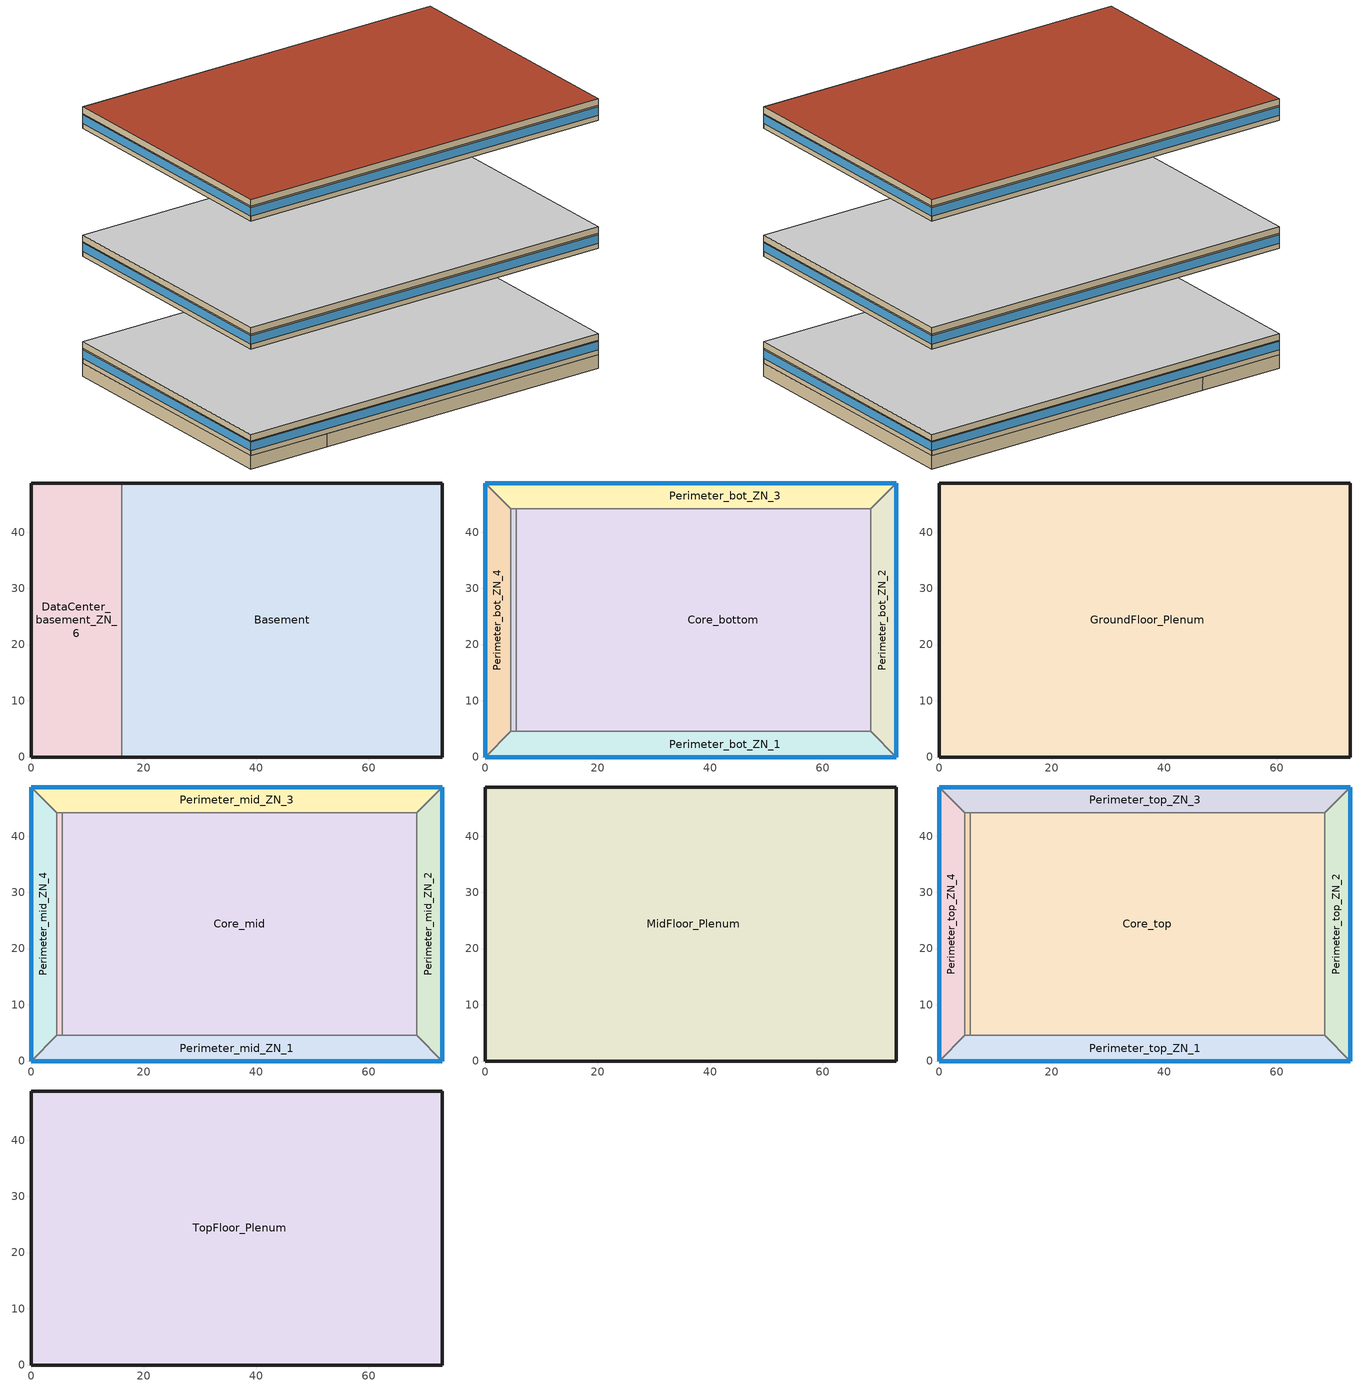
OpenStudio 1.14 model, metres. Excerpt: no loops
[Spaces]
Basement
 floor ground (Basement Floor construction): 73.11,48.74 73.11,0 16.08,0 16.08,48.74 z-2.44
 wall ground (Basement Wall construction): 16.08,0 73.11,0 73.11,48.74 16.08,48.74 z-2.44:0
 wall to DataCenter_basement_ZN_6: 16.08,48.74 16.08,0 z-2.44:0
DataCenter_basement_ZN_6
 floor ground (Basement Floor construction): 16.08,48.74 16.08,0 0,0 0,48.74 z-2.44
 wall ground (Basement Wall construction): 16.08,48.74 0,48.74 0,0 16.08,0 z-2.44:0
Core_bottom
 floor to DataCenter_basement_ZN_6: 16.08,44.16 16.08,4.57 5.49,4.57 5.49,44.16 z0
 floor to Basement: 68.53,44.16 68.53,4.57 16.08,4.57 16.08,44.16 z0
 wall to Perimeter_bot_ZN_1: 5.49,4.57 68.53,4.57 z0:2.74
 wall to DataCenter_bot_ZN_6: 5.49,44.16 5.49,4.57 z0:2.74
 wall to Perimeter_bot_ZN_2: 68.53,4.57 68.53,44.16 z0:2.74
 wall to Perimeter_bot_ZN_3: 68.53,44.16 5.49,44.16 z0:2.74
Perimeter_bot_ZN_3
 floor to Basement: 73.11,48.74 68.53,44.16 16.08,44.16 16.08,48.74 z0
 floor to DataCenter_basement_ZN_6: 16.08,48.74 16.08,44.16 4.57,44.16 0,48.74 z0
 wall outside: 73.11,48.74 0,48.74 z0:2.74
 wall to Perimeter_bot_ZN_4: 0,48.74 4.57,44.16 z0:2.74
 wall to Perimeter_bot_ZN_2: 68.53,44.16 73.11,48.74 z0:2.74
 wall to DataCenter_bot_ZN_6: 4.57,44.16 5.49,44.16 z0:2.74
 window: 73.11,48.74 0,48.74 z0.91:2.5
Perimeter_bot_ZN_1
 floor to DataCenter_basement_ZN_6: 16.08,4.57 16.08,0 0,0 4.57,4.57 z0
 floor to Basement: 68.53,4.57 73.11,0 16.08,0 16.08,4.57 z0
 wall outside: 0,0 73.11,0 z0:2.74
 wall to Perimeter_bot_ZN_4: 4.57,4.57 0,0 z0:2.74
 wall to DataCenter_bot_ZN_6: 5.49,4.57 4.57,4.57 z0:2.74
 wall to Perimeter_bot_ZN_2: 73.11,0 68.53,4.57 z0:2.74
 window: 0,0 73.11,0 z0.91:2.5
Perimeter_bot_ZN_2
 floor to Basement: 73.11,48.74 73.11,0 68.53,4.57 68.53,44.16 z0
 wall outside: 73.11,0 73.11,48.74 z0:2.74
 window: 73.11,0 73.11,48.74 z0.91:2.5
Perimeter_bot_ZN_4
 floor to DataCenter_basement_ZN_6: 0,48.74 4.57,44.16 4.57,4.57 0,0 z0
 wall outside: 0,48.74 0,0 z0:2.74
 wall to DataCenter_bot_ZN_6: 4.57,4.57 4.57,44.16 z0:2.74
 window: 0,48.74 0,0 z0.91:2.5
DataCenter_bot_ZN_6
 floor to DataCenter_basement_ZN_6: 5.49,44.16 5.49,4.57 4.57,4.57 4.57,44.16 z0
GroundFloor_Plenum
 floor to Perimeter_bot_ZN_4: 0,48.74 4.57,44.16 4.57,4.57 0,0 z2.74
 floor to Perimeter_bot_ZN_2: 73.11,48.74 73.11,0 68.53,4.57 68.53,44.16 z2.74
 floor to Perimeter_bot_ZN_1: 68.53,4.57 73.11,0 0,0 4.57,4.57 z2.74
 floor to Perimeter_bot_ZN_3: 73.11,48.74 68.53,44.16 4.57,44.16 0,48.74 z2.74
 floor to Core_bottom: 68.53,44.16 68.53,4.57 5.49,4.57 5.49,44.16 z2.74
 floor to DataCenter_bot_ZN_6: 5.49,44.16 5.49,4.57 4.57,4.57 4.57,44.16 z2.74
 wall outside: 73.11,0 73.11,48.74 0,48.74 0,0 73.11,0 z2.74:3.96
 ceiling adiabatic (Floor Adiabatic construction): 73.11,0 73.11,48.74 0,48.74 0,0 z3.96
Perimeter_mid_ZN_2
 floor adiabatic (Floor Adiabatic construction): 73.11,48.74 73.11,0 68.53,4.57 68.53,44.16 z19.82
 wall outside: 73.11,0 73.11,48.74 z19.82:22.56
 wall to Perimeter_mid_ZN_3: 73.11,48.74 68.53,44.16 z19.82:22.56
 wall to Perimeter_mid_ZN_1: 68.53,4.57 73.11,0 z19.82:22.56
 wall to Core_mid: 68.53,44.16 68.53,4.57 z19.82:22.56
 window: 73.11,0 73.11,48.74 z20.73:22.32
Perimeter_mid_ZN_1
 floor adiabatic (Floor Adiabatic construction): 68.53,4.57 73.11,0 0,0 4.57,4.57 z19.82
 wall outside: 0,0 73.11,0 z19.82:22.56
 wall to Perimeter_mid_ZN_4: 4.57,4.57 0,0 z19.82:22.56
 wall to DataCenter_mid_ZN_6: 5.49,4.57 4.57,4.57 z19.82:22.56
 wall to Core_mid: 68.53,4.57 5.49,4.57 z19.82:22.56
 window: 0,0 73.11,0 z20.73:22.32
DataCenter_mid_ZN_6
 floor adiabatic (Floor Adiabatic construction): 5.49,44.16 5.49,4.57 4.57,4.57 4.57,44.16 z19.82
 wall to Perimeter_mid_ZN_4: 4.57,44.16 4.57,4.57 z19.82:22.56
 wall to Core_mid: 5.49,4.57 5.49,44.16 z19.82:22.56
 wall to Perimeter_mid_ZN_3: 5.49,44.16 4.57,44.16 z19.82:22.56
Core_mid
 floor adiabatic (Floor Adiabatic construction): 68.53,44.16 68.53,4.57 5.49,4.57 5.49,44.16 z19.82
 wall to Perimeter_mid_ZN_3: 68.53,44.16 5.49,44.16 z19.82:22.56
Perimeter_mid_ZN_3
 floor adiabatic (Floor Adiabatic construction): 73.11,48.74 68.53,44.16 4.57,44.16 0,48.74 z19.82
 wall outside: 73.11,48.74 0,48.74 z19.82:22.56
 wall to Perimeter_mid_ZN_4: 0,48.74 4.57,44.16 z19.82:22.56
 window: 73.11,48.74 0,48.74 z20.73:22.32
Perimeter_mid_ZN_4
 floor adiabatic (Floor Adiabatic construction): 0,48.74 4.57,44.16 4.57,4.57 0,0 z19.82
 wall outside: 0,48.74 0,0 z19.82:22.56
 window: 0,48.74 0,0 z20.73:22.32
MidFloor_Plenum
 floor to Perimeter_mid_ZN_1: 68.53,4.57 73.11,0 0,0 4.57,4.57 z22.56
 floor to DataCenter_mid_ZN_6: 5.49,44.16 5.49,4.57 4.57,4.57 4.57,44.16 z22.56
 floor to Perimeter_mid_ZN_2: 73.11,48.74 73.11,0 68.53,4.57 68.53,44.16 z22.56
 floor to Perimeter_mid_ZN_4: 0,48.74 4.57,44.16 4.57,4.57 0,0 z22.56
 floor to Core_mid: 68.53,44.16 68.53,4.57 5.49,4.57 5.49,44.16 z22.56
 floor to Perimeter_mid_ZN_3: 73.11,48.74 68.53,44.16 4.57,44.16 0,48.74 z22.56
 wall outside: 73.11,48.74 0,48.74 0,0 73.11,0 73.11,48.74 z22.56:23.78
 ceiling adiabatic (Floor Adiabatic construction): 73.11,0 73.11,48.74 0,48.74 0,0 z23.78
DataCenter_top_ZN_6
 floor adiabatic (Floor Adiabatic construction): 5.49,44.16 5.49,4.57 4.57,4.57 4.57,44.16 z43.6
 wall to Perimeter_top_ZN_4: 4.57,44.16 4.57,4.57 z43.6:46.34
 wall to Core_top: 5.49,4.57 5.49,44.16 z43.6:46.34
 wall to Perimeter_top_ZN_3: 5.49,44.16 4.57,44.16 z43.6:46.34
 wall to Perimeter_top_ZN_1: 4.57,4.57 5.49,4.57 z43.6:46.34
Perimeter_top_ZN_3
 floor adiabatic (Floor Adiabatic construction): 73.11,48.74 68.53,44.16 4.57,44.16 0,48.74 z43.6
 wall outside: 73.11,48.74 0,48.74 z43.6:46.34
 wall to Core_top: 5.49,44.16 68.53,44.16 z43.6:46.34
 wall to Perimeter_top_ZN_2: 68.53,44.16 73.11,48.74 z43.6:46.34
 wall to Perimeter_top_ZN_4: 0,48.74 4.57,44.16 z43.6:46.34
 window: 73.11,48.74 0,48.74 z44.51:46.1
Core_top
 floor adiabatic (Floor Adiabatic construction): 68.53,44.16 68.53,4.57 5.49,4.57 5.49,44.16 z43.6
 wall to Perimeter_top_ZN_1: 5.49,4.57 68.53,4.57 z43.6:46.34
 wall to Perimeter_top_ZN_2: 68.53,4.57 68.53,44.16 z43.6:46.34
Perimeter_top_ZN_2
 floor adiabatic (Floor Adiabatic construction): 73.11,48.74 73.11,0 68.53,4.57 68.53,44.16 z43.6
 wall outside: 73.11,0 73.11,48.74 z43.6:46.34
 wall to Perimeter_top_ZN_1: 68.53,4.57 73.11,0 z43.6:46.34
 window: 73.11,0 73.11,48.74 z44.51:46.1
Perimeter_top_ZN_1
 floor adiabatic (Floor Adiabatic construction): 68.53,4.57 73.11,0 0,0 4.57,4.57 z43.6
 wall outside: 0,0 73.11,0 z43.6:46.34
 wall to Perimeter_top_ZN_4: 4.57,4.57 0,0 z43.6:46.34
 window: 0,0 73.11,0 z44.51:46.1
Perimeter_top_ZN_4
 floor adiabatic (Floor Adiabatic construction): 0,48.74 4.57,44.16 4.57,4.57 0,0 z43.6
 wall outside: 0,48.74 0,0 z43.6:46.34
 window: 0,48.74 0,0 z44.51:46.1
TopFloor_Plenum
 floor to Perimeter_top_ZN_3: 73.11,48.74 68.53,44.16 4.57,44.16 0,48.74 z46.34
 floor to Perimeter_top_ZN_2: 73.11,48.74 73.11,0 68.53,4.57 68.53,44.16 z46.34
 floor to Perimeter_top_ZN_1: 68.53,4.57 73.11,0 0,0 4.57,4.57 z46.34
 floor to Perimeter_top_ZN_4: 0,48.74 4.57,44.16 4.57,4.57 0,0 z46.34
 floor to DataCenter_top_ZN_6: 5.49,44.16 5.49,4.57 4.57,4.57 4.57,44.16 z46.34
 floor to Core_top: 68.53,44.16 68.53,4.57 5.49,4.57 5.49,44.16 z46.34
 wall outside: 0,0 73.11,0 73.11,48.74 0,48.74 0,0 z46.34:47.56
 roof outside: 73.11,0 73.11,48.74 0,48.74 0,0 z47.56
[Building]
90.1-2013-LargeOffice-ASHRAE 169-1A created: 2018-06-07 14:54:19 -0700: North Axis {deg}=0; Default Construction Set=90.1-2013 - LrgOffice - ASHRAE 169-1A; Standards Building Type=LargeOffice
[Site]
Miami Intl Ap_FL_USA: Latitude {deg}=25.82; Longitude {deg}=-80.3; Time Zone {hr}=-5; Elevation {m}=11; Terrain=City
[Site:GroundTemperature:BuildingSurface]
19.527, 19.502, 19.536, 19.598, 20.002, 21.64, 22.225, 22.375, 21.449, 20.121, 19.802, 19.633
[Site:WaterMainsTemperature]
Calculation Method=Correlation; Annual Average Outdoor Air Temperature {C}=24.4917; Maximum Difference In Monthly Average Outdoor Air Temperatures {deltaC}=8.7
[SizingPeriod:DesignDay] Barometric Pressure {Pa}=101193; Sky Clearness=0; Rain Indicator=0; Snow Indicator=0; Day of Month=21; Daylight Saving Time Indicator=0; Humidity Indicating Type=Wetbulb; Dry-Bulb Temperature Range Modifier Type=DefaultMultipliers
Name | Maximum Dry-Bulb Temperature {C} | Daily Dry-Bulb Temperature Range {deltaC} | Humidity Indicating Conditions at Maximum Dry-Bulb | Wind Speed {m/s} | Wind Direction {deg} | Month | Day Type | Solar Model Indicator | ASHRAE Taub | ASHRAE Taud
Miami Intl Ap Ann Clg .4% Condns DB=>MWB | 33.2 | 6.7 | 25.3 | 4.5 | 140 | 7 | SummerDesignDay | ASHRAETau | 0.528 | 1.905
Miami Intl Ap Ann Htg 99.6% Condns DB | 8.7 | 0 | 8.7 | 3.8 | 340 | 1 | WinterDesignDay | ASHRAEClearSky
[ClimateZones]
Climate Zone Value 1=1A
[Material:NoMass] Thermal Absorptance=0.9; Solar Absorptance=0.7
Name | Roughness | Thermal Resistance {m2-K/W} | Visible Absorptance
CP02 CARPET PAD | VeryRough | 0.21648 | 0.8
Nonres_Floor_Insulation | MediumSmooth | 2.88292 | 0.7
Typical Insulation R-0.54 | Smooth | 0.0945033 | 0.7
Typical Carpet Pad | Smooth | 0.21648 | 0.8
Typical Insulation R-19.72 | Smooth | 3.4722 | 0.7
Typical Insulation R-0.58 | Smooth | 0.101875 | 0.7
Typical Insulation | Smooth | 0.0282222 | 0.7
[Material]
Name | Roughness | Thickness {m} | Conductivity {W/m-K} | Density {kg/m3} | Specific Heat {J/kg-K} | Thermal Absorptance | Solar Absorptance | Visible Absorptance
100mm Normalweight concrete floor | MediumSmooth | 0.1016 | 2.31 | 2322 | 832
G01 13mm gypsum board | Smooth | 0.0127 | 0.16 | 800 | 1090 | 0.9 | 0.7 | 0.5
M10 200mm concrete block basement wall | MediumRough | 0.2032 | 1.326 | 1842 | 912
4 in. Normalweight Concrete Floor | MediumRough | 0.1016 | 2.31 | 2322 | 832 | 0.9 | 0.7 | 0.7
1IN Stucco | Smooth | 0.0253 | 0.6918 | 1858 | 837 | 0.9 | 0.7 | 0.92
8IN CONCRETE HW RefBldg | Rough | 0.2032 | 1.311 | 2240 | 836.8 | 0.9 | 0.7 | 0.7
1/2IN Gypsum | Smooth | 0.0127 | 0.16 | 784.9 | 830 | 0.9 | 0.4 | 0.4
Roof Membrane - Highly Reflective | VeryRough | 0.0095 | 0.16 | 1121.29 | 1460 | 0.75 | 0.45 | 0.7
Metal Roof Surface; F08 Metal surface | Smooth | 0.0008 | 45.28 | 7824 | 500 | 0.9 | 0.7 | 0.7
8 in. Normalweight Concrete Floor | MediumRough | 0.2032 | 2.31 | 2322 | 832 | 0.9 | 0.7 | 0.7
8 in. Concrete Block Basement Wall | MediumRough | 0.2032 | 1.326 | 1842 | 912 | 0.9 | 0.7 | 0.7
G05 25mm wood | MediumSmooth | 0.0254 | 0.15 | 608 | 1630 | 0.9 | 0.5 | 0.5
Std Wood 6inch | MediumSmooth | 0.15 | 0.12 | 540 | 1210 | 0.9 | 0.7 | 0.7
[Construction]
Floor Adiabatic construction: CP02 CARPET PAD, 100mm Normalweight concrete floor, Nonres_Floor_Insulation
Basement Wall construction: M10 200mm concrete block basement wall
Basement Floor construction: M10 200mm concrete block basement wall, CP02 CARPET PAD
Typical Insulated Exterior Mass Floor R-3.11: Typical Insulation R-0.54, 4 in. Normalweight Concrete Floor, Typical Carpet Pad
Typical Insulated Exterior Mass Wall: 1IN Stucco, 8IN CONCRETE HW RefBldg, Typical Insulation R-19.72, 1/2IN Gypsum
Typical IEAD Roof - Highly Reflective R-20.83: Roof Membrane - Highly Reflective, Typical Insulation R-19.72, Metal Roof Surface
Typical Interior Floor: 100mm Normalweight concrete floor, CP02 CARPET PAD
Typical Interior Wall: G01 13mm gypsum board, G01 13mm gypsum board
Typical Interior Ceiling: CP02 CARPET PAD, 100mm Normalweight concrete floor
Typical Insulated Carpeted 8in Slab Floor: 8 in. Normalweight Concrete Floor, Typical Carpet Pad
Typical Insulated Basement Mass Wall: 8 in. Concrete Block Basement Wall
U 0.60 SHGC 0.25 Dbl 2.5mm air: Glass_2175_LayerAvg, Gap_1_W_0_0025, Glass_2022F_LayerAvg
Typical Insulated Metal Door R-1.43: F08 Metal surface, Typical Insulation R-0.58
Typical Overhead Door: Typical Insulation
Window_U_0.75_SHGC_0.35_Skylight_Frame_Width_2.339_in: Glass_2052_LayerAvg, Gap_1_W_0_0018, Glass_2027F_LayerAvg
Typical Interior Window: Clear 3mm
Typical Interior Door; Typical Interior Partition: G05 25mm wood
InteriorFurnishings: Std Wood 6inch
[DefaultConstructionSet]
90.1-2013 - LrgOffice - ASHRAE 169-1A: Default Exterior Surface Constructions=Default Surface Constructions 1; Default Interior Surface Constructions=Default Surface Constructions 2; Default Ground Contact Surface Constructions=Default Surface Constructions 3; Default Exterior SubSurface Constructions=Default Sub Surface Constructions 1; Default Interior SubSurface Constructions=Default Sub Surface Constructions 2; Interior Partition Construction=Typical Interior Partition
[DefaultSurfaceConstructions]
Name | Floor Construction | Wall Construction | Roof Ceiling Construction
Default Surface Constructions 1 | Typical Insulated Exterior Mass Floor R-3.11 | Typical Insulated Exterior Mass Wall | Typical IEAD Roof - Highly Reflective R-20.83
Default Surface Constructions 2 | Typical Interior Floor | Typical Interior Wall | Typical Interior Ceiling
Default Surface Constructions 3 | Typical Insulated Carpeted 8in Slab Floor | Typical Insulated Basement Mass Wall
[DefaultSubSurfaceConstructions]
Name | Fixed Window Construction | Operable Window Construction | Door Construction | Overhead Door Construction | Skylight Construction | Tubular Daylight Dome Construction | Tubular Daylight Diffuser Construction
Default Sub Surface Constructions 1 | U 0.60 SHGC 0.25 Dbl 2.5mm air | U 0.60 SHGC 0.25 Dbl 2.5mm air | Typical Insulated Metal Door R-1.43 | Typical Overhead Door | Window_U_0.75_SHGC_0.35_Skylight_Frame_Width_2.339_in | Typical Interior Window | Typical Interior Window
Default Sub Surface Constructions 2 | Typical Interior Window | Typical Interior Window | Typical Interior Door
[WindowMaterial:Glazing] Optical Data Type=SpectralAverage; Infrared Transmittance at Normal Incidence=0; Back Side Infrared Hemispherical Emissivity=0.84; Dirt Correction Factor for Solar and Visible Transmittance=1; Solar Diffusing=No
Name | Thickness {m} | Solar Transmittance at Normal Incidence | Front Side Solar Reflectance at Normal Incidence | Back Side Solar Reflectance at Normal Incidence | Visible Transmittance at Normal Incidence | Front Side Visible Reflectance at Normal Incidence | Back Side Visible Reflectance at Normal Incidence | Front Side Infrared Hemispherical Emissivity | Conductivity {W/m-K}
Glass_2175_LayerAvg | 0.0086 | 0.167758 | 0.217606 | 0.437978 | 0.416044 | 0.078729 | 0.10654 | 0.84 | 1
Glass_2022F_LayerAvg | 0.0039 | 0.355897 | 0.394095 | 0.265645 | 0.677694 | 0.042734 | 0.05547 | 0.046 | 1
Glass_2052_LayerAvg | 0.00837 | 0.507767 | 0.054228 | 0.0544931 | 0.586833 | 0.05805 | 0.058397 | 0.84 | 1
Glass_2027F_LayerAvg | 0.004 | 0.369744 | 0.470069 | 0.340935 | 0.765222 | 0.0546 | 0.073741 | 0.03675 | 1
Clear 3mm | 0.003 | 0.837 | 0.075 | 0.075 | 0.898 | 0.081 | 0.081 | 0.84 | 0.9
[WindowMaterial:Gas] Gas Type=Air
Name | Thickness {m}
Gap_1_W_0_0025 | 0.0025
Gap_1_W_0_0018 | 0.0018
[Space]
Name | Space Type | Building Story | Thermal Zone | Part of Total Floor Area
Core_mid | Office WholeBuilding - Lg Office-others | Building Story 3 | Core_mid ZN | Yes
DataCenter_top_ZN_6 | Office OfficeLarge Data Center | Building Story 4 | DataCenter_top_ZN_6 ZN
Perimeter_mid_ZN_2 | Office WholeBuilding - Lg Office-others | Building Story 3 | Perimeter_mid_ZN_2 ZN | Yes
Perimeter_mid_ZN_1 | Office WholeBuilding - Lg Office-others | Building Story 3 | Perimeter_mid_ZN_1 ZN | Yes
MidFloor_Plenum |  |  | MidFloor_Plenum ZN | No
DataCenter_mid_ZN_6 | Office OfficeLarge Data Center | Building Story 3 | DataCenter_mid_ZN_6 ZN
Core_bottom | Office WholeBuilding - Lg Office-others | Building Story 2 | Core_bottom ZN | Yes
Perimeter_top_ZN_3 | Office WholeBuilding - Lg Office-others | Building Story 4 | Perimeter_top_ZN_3 ZN | Yes
Core_top | Office WholeBuilding - Lg Office-others | Building Story 4 | Core_top ZN | Yes
Perimeter_bot_ZN_3 | Office WholeBuilding - Lg Office-others | Building Story 2 | Perimeter_bot_ZN_3 ZN | Yes
Basement | Office WholeBuilding - Lg Office-basement | Building Story 1 | Basement ZN | Yes
Perimeter_bot_ZN_1 | Office WholeBuilding - Lg Office-others | Building Story 2 | Perimeter_bot_ZN_1 ZN | Yes
Perimeter_mid_ZN_3 | Office WholeBuilding - Lg Office-others | Building Story 3 | Perimeter_mid_ZN_3 ZN | Yes
Perimeter_top_ZN_2 | Office WholeBuilding - Lg Office-others | Building Story 4 | Perimeter_top_ZN_2 ZN | Yes
Perimeter_top_ZN_1 | Office WholeBuilding - Lg Office-others | Building Story 4 | Perimeter_top_ZN_1 ZN | Yes
Perimeter_mid_ZN_4 | Office WholeBuilding - Lg Office-others | Building Story 3 | Perimeter_mid_ZN_4 ZN | Yes
TopFloor_Plenum |  |  | TopFloor_Plenum ZN | No
GroundFloor_Plenum |  |  | GroundFloor_Plenum ZN | No
Perimeter_top_ZN_4 | Office WholeBuilding - Lg Office-others | Building Story 4 | Perimeter_top_ZN_4 ZN | Yes
DataCenter_basement_ZN_6 | Office OfficeLarge Main Data Center | Building Story 1 | DataCenter_basement_ZN_6 ZN
Perimeter_bot_ZN_2 | Office WholeBuilding - Lg Office-others | Building Story 2 | Perimeter_bot_ZN_2 ZN | Yes
Perimeter_bot_ZN_4 | Office WholeBuilding - Lg Office-others | Building Story 2 | Perimeter_bot_ZN_4 ZN | Yes
DataCenter_bot_ZN_6 | Office OfficeLarge Data Center | Building Story 2 | DataCenter_bot_ZN_6 ZN
[SpaceType] Standards Building Type=Office
Name | Default Schedule Set | Design Specification Outdoor Air Object | Standards Space Type
Office WholeBuilding - Lg Office-basement | Office WholeBuilding - Lg Office-basement Schedule Set | Office WholeBuilding - Lg Office-basement Ventilation | WholeBuilding - Lg Office-basement
Office WholeBuilding - Lg Office-others | Office WholeBuilding - Lg Office-others Schedule Set | Office WholeBuilding - Lg Office-others Ventilation | WholeBuilding - Lg Office-others
Office OfficeLarge Data Center | Office OfficeLarge Data Center Schedule Set | Office OfficeLarge Data Center Ventilation | OfficeLarge Data Center
Office OfficeLarge Main Data Center | Office OfficeLarge Main Data Center Schedule Set | Office OfficeLarge Main Data Center Ventilation | OfficeLarge Main Data Center
[Lights:Definition] Design Level Calculation Method=Watts/Area; Watts per Space Floor Area {W/m2}=8.82641; Fraction Radiant=0.7; Fraction Visible=0.2
Office OfficeLarge Data Center Lights Definition; Office OfficeLarge Main Data Center Lights Definition; Office WholeBuilding - Lg Office-basement Lights Definition; Office WholeBuilding - Lg Office-others Lights Definition
[Lights] Fraction Replaceable=1
Name | Lights Definition | Space or SpaceType
Office OfficeLarge Data Center Lights | Office OfficeLarge Data Center Lights Definition | Office OfficeLarge Data Center
Office OfficeLarge Main Data Center Lights | Office OfficeLarge Main Data Center Lights Definition | Office OfficeLarge Main Data Center
Office WholeBuilding - Lg Office-basement Lights | Office WholeBuilding - Lg Office-basement Lights Definition | Office WholeBuilding - Lg Office-basement
Office WholeBuilding - Lg Office-others Lights | Office WholeBuilding - Lg Office-others Lights Definition | Office WholeBuilding - Lg Office-others
[ElectricEquipment:Definition] Design Level Calculation Method=Watts/Area; Fraction Radiant=0.5
Name | Watts per Space Floor Area {W/m2}
Office OfficeLarge Data Center Elec Equip Definition | 215.278
Office OfficeLarge Main Data Center Elec Equip Definition | 484.376
Office WholeBuilding - Lg Office-basement Elec Equip Definition | 4.84376
Office WholeBuilding - Lg Office-others Elec Equip Definition | 8.07293
[ElectricEquipment]
Name | Electric Equipment Definition | Space or SpaceType
Office OfficeLarge Data Center Elec Equip | Office OfficeLarge Data Center Elec Equip Definition | Office OfficeLarge Data Center
Office OfficeLarge Main Data Center Elec Equip | Office OfficeLarge Main Data Center Elec Equip Definition | Office OfficeLarge Main Data Center
Office WholeBuilding - Lg Office-basement Elec Equip | Office WholeBuilding - Lg Office-basement Elec Equip Definition | Office WholeBuilding - Lg Office-basement
Office WholeBuilding - Lg Office-others Elec Equip | Office WholeBuilding - Lg Office-others Elec Equip Definition | Office WholeBuilding - Lg Office-others
[DesignSpecification:OutdoorAir] Outdoor Air Flow per Person {m3/s-person}=0; Outdoor Air Flow Rate {m3/s}=0; Outdoor Air Flow Air Changes per Hour {1/hr}=0
Name | Outdoor Air Flow per Floor Area {m3/s-m2} | Outdoor Air Method
Office OfficeLarge Data Center Ventilation; Office OfficeLarge Main Data Center Ventilation | 0
Office WholeBuilding - Lg Office-basement Ventilation; Office WholeBuilding - Lg Office-others Ventilation | 0.0004318 | Sum
[DefaultScheduleSet] Lighting Schedule=OfficeLarge BLDG_LIGHT_SCH_2013
Name | Electric Equipment Schedule | Number of People Schedule | People Activity Level Schedule | Infiltration Schedule
Office OfficeLarge Data Center Schedule Set; Office OfficeLarge Main Data Center Schedule Set | OfficeLarge ALWAYS_ON
Office WholeBuilding - Lg Office-basement Schedule Set | Always On | OfficeLarge BLDG_OCC_SCH | OfficeLarge ACTIVITY_SCH | OfficeLarge INFIL_SCH_PNNL
Office WholeBuilding - Lg Office-others Schedule Set | OfficeLarge BLDG_EQUIP_SCH_2013 | OfficeLarge BLDG_OCC_SCH | OfficeLarge ACTIVITY_SCH | OfficeLarge INFIL_SCH_PNNL
[ThermostatSetpoint:DualSetpoint]
Name | Heating Setpoint Temperature Schedule | Cooling Setpoint Temperature Schedule
Office OfficeLarge Data Center Thermostat 1; Office OfficeLarge Data Center Thermostat 2; Office OfficeLarge Data Center Thermostat 3; Office OfficeLarge Main Data Center Thermostat 1 | OfficeLarge HTGSETP_DC_SCH | OfficeLarge CLGSETP_DC_SCH
Office WholeBuilding - Lg Office-others Thermostat 1; Office WholeBuilding - Lg Office-others Thermostat 2; Office WholeBuilding - Lg Office-basement Thermostat 1; Office WholeBuilding - Lg Office-others Thermostat 3; Office WholeBuilding - Lg Office-others Thermostat 4; Office WholeBuilding - Lg Office-others Thermostat 5; Office WholeBuilding - Lg Office-others Thermostat 6; Office WholeBuilding - Lg Office-others Thermostat 7; Office WholeBuilding - Lg Office-others Thermostat 8; Office WholeBuilding - Lg Office-others Thermostat 9; Office WholeBuilding - Lg Office-others Thermostat 10; Office WholeBuilding - Lg Office-others Thermostat 11; Office WholeBuilding - Lg Office-others Thermostat 12; Office WholeBuilding - Lg Office-others Thermostat 13; Office WholeBuilding - Lg Office-others Thermostat 14; Office WholeBuilding - Lg Office-others Thermostat 15 | OfficeLarge HTGSETP_SCH_YES_OPTIMUM | OfficeLarge CLGSETP_SCH_NO_SETBACK
[People:Definition] Number of People Calculation Method=People/Area; People per Space Floor Area {person/m2}=0.0538196; Fraction Radiant=0.3
Office WholeBuilding - Lg Office-basement People Definition; Office WholeBuilding - Lg Office-others People Definition
[People] Work Efficiency Schedule=Work Efficiency Schedule; Clothing Insulation Schedule=Clothing Schedule; Air Velocity Schedule=Air Velocity Schedule
Name | People Definition | Space or SpaceType
Office WholeBuilding - Lg Office-basement People | Office WholeBuilding - Lg Office-basement People Definition | Office WholeBuilding - Lg Office-basement
Office WholeBuilding - Lg Office-others People | Office WholeBuilding - Lg Office-others People Definition | Office WholeBuilding - Lg Office-others
[SpaceInfiltration:DesignFlowRate] Design Flow Rate Calculation Method=Flow/ExteriorArea; Constant Term Coefficient=0; Temperature Term Coefficient=0; Velocity Term Coefficient=0.224; Velocity Squared Term Coefficient=0
Name | Space or SpaceType | Schedule | Flow per Exterior Surface Area {m3/s-m2}
GroundFloor_Plenum Infiltration | GroundFloor_Plenum | Always On Discrete | 0.000569573
MidFloor_Plenum Infiltration | MidFloor_Plenum | Always On Discrete | 0.000569573
Perimeter_bot_ZN_1 Infiltration | Perimeter_bot_ZN_1 | OfficeLarge INFIL_SCH_PNNL | 0.000569573
Perimeter_bot_ZN_2 Infiltration | Perimeter_bot_ZN_2 | OfficeLarge INFIL_SCH_PNNL | 0.000569573
Perimeter_bot_ZN_3 Infiltration | Perimeter_bot_ZN_3 | OfficeLarge INFIL_SCH_PNNL | 0.000569573
Perimeter_bot_ZN_4 Infiltration | Perimeter_bot_ZN_4 | OfficeLarge INFIL_SCH_PNNL | 0.000569573
Perimeter_mid_ZN_1 Infiltration | Perimeter_mid_ZN_1 | OfficeLarge INFIL_SCH_PNNL | 0.000569573
Perimeter_mid_ZN_2 Infiltration | Perimeter_mid_ZN_2 | OfficeLarge INFIL_SCH_PNNL | 0.000569573
Perimeter_mid_ZN_3 Infiltration | Perimeter_mid_ZN_3 | OfficeLarge INFIL_SCH_PNNL | 0.000569573
Perimeter_mid_ZN_4 Infiltration | Perimeter_mid_ZN_4 | OfficeLarge INFIL_SCH_PNNL | 0.000569573
Perimeter_top_ZN_1 Infiltration | Perimeter_top_ZN_1 | OfficeLarge INFIL_SCH_PNNL | 0.000569573
Perimeter_top_ZN_2 Infiltration | Perimeter_top_ZN_2 | OfficeLarge INFIL_SCH_PNNL | 0.000569573
Perimeter_top_ZN_3 Infiltration | Perimeter_top_ZN_3 | OfficeLarge INFIL_SCH_PNNL | 0.000569573
Perimeter_top_ZN_4 Infiltration | Perimeter_top_ZN_4 | OfficeLarge INFIL_SCH_PNNL | 0.000569573
TopFloor_Plenum Infiltration | TopFloor_Plenum | Always On Discrete | 4.38381e-05
[InternalMass:Definition]
Internal Mass Definition 1: Construction=InteriorFurnishings; Design Level Calculation Method=SurfaceArea/Area; Surface Area per Space Floor Area=2
[InternalMass] Internal Mass Definition=Internal Mass Definition 1
Name | Space or SpaceType
Perimeter_bot_ZN_1 Mass | Perimeter_bot_ZN_1
Perimeter_bot_ZN_2 Mass | Perimeter_bot_ZN_2
Perimeter_bot_ZN_3 Mass | Perimeter_bot_ZN_3
Perimeter_bot_ZN_4 Mass | Perimeter_bot_ZN_4
Core_bottom Mass | Core_bottom
Perimeter_mid_ZN_1 Mass | Perimeter_mid_ZN_1
Perimeter_mid_ZN_2 Mass | Perimeter_mid_ZN_2
Perimeter_mid_ZN_3 Mass | Perimeter_mid_ZN_3
Perimeter_mid_ZN_4 Mass | Perimeter_mid_ZN_4
Core_mid Mass | Core_mid
Perimeter_top_ZN_1 Mass | Perimeter_top_ZN_1
Perimeter_top_ZN_2 Mass | Perimeter_top_ZN_2
Perimeter_top_ZN_3 Mass | Perimeter_top_ZN_3
Perimeter_top_ZN_4 Mass | Perimeter_top_ZN_4
Core_top Mass | Core_top
Basement Mass | Basement
DataCenter_basement_ZN_6 Mass | DataCenter_basement_ZN_6
DataCenter_bot_ZN_6 Mass | DataCenter_bot_ZN_6
DataCenter_mid_ZN_6 Mass | DataCenter_mid_ZN_6
DataCenter_top_ZN_6 Mass | DataCenter_top_ZN_6
[ThermalZone] Use Ideal Air Loads=No
Name | Thermostat | Multiplier | Primary Daylighting Control | Fraction of Zone Controlled by Primary Daylighting Control | Secondary Daylighting Control | Fraction of Zone Controlled by Secondary Daylighting Control | Humidistat
DataCenter_bot_ZN_6 ZN | Office OfficeLarge Data Center Thermostat 1
Core_bottom ZN | Office WholeBuilding - Lg Office-others Thermostat 1
DataCenter_mid_ZN_6 ZN | Office OfficeLarge Data Center Thermostat 2 | 10
Perimeter_bot_ZN_1 ZN | Office WholeBuilding - Lg Office-others Thermostat 2 |  | Perimeter_bot_ZN_1 Daylt Sensor 1 | 0.382976 | Perimeter_bot_ZN_1 Daylt Sensor 2 | 0.139776
Basement ZN | Office WholeBuilding - Lg Office-basement Thermostat 1
Perimeter_top_ZN_4 ZN | Office WholeBuilding - Lg Office-others Thermostat 3 |  | Perimeter_top_ZN_4 Daylt Sensor 1 | 0.389181 | Perimeter_top_ZN_4 Daylt Sensor 2 | 0.136856
Perimeter_top_ZN_1 ZN | Office WholeBuilding - Lg Office-others Thermostat 4 |  | Perimeter_top_ZN_1 Daylt Sensor 1 | 0.382976 | Perimeter_top_ZN_1 Daylt Sensor 2 | 0.139776
Perimeter_mid_ZN_2 ZN | Office WholeBuilding - Lg Office-others Thermostat 5 | 10 | Perimeter_mid_ZN_2 Daylt Sensor 1 | 0.389181 | Perimeter_mid_ZN_2 Daylt Sensor 2 | 0.136856
Perimeter_mid_ZN_3 ZN | Office WholeBuilding - Lg Office-others Thermostat 6 | 10 | Perimeter_mid_ZN_3 Daylt Sensor 1 | 0.382984 | Perimeter_mid_ZN_3 Daylt Sensor 2 | 0.139772
DataCenter_top_ZN_6 ZN | Office OfficeLarge Data Center Thermostat 3
GroundFloor_Plenum ZN; TopFloor_Plenum ZN
Perimeter_top_ZN_3 ZN | Office WholeBuilding - Lg Office-others Thermostat 7 |  | Perimeter_top_ZN_3 Daylt Sensor 1 | 0.382984 | Perimeter_top_ZN_3 Daylt Sensor 2 | 0.139772
Core_top ZN | Office WholeBuilding - Lg Office-others Thermostat 8
DataCenter_basement_ZN_6 ZN | Office OfficeLarge Main Data Center Thermostat 1 |  |  |  |  |  | Zone Control Humidistat 1
Core_mid ZN | Office WholeBuilding - Lg Office-others Thermostat 9 | 10
Perimeter_bot_ZN_3 ZN | Office WholeBuilding - Lg Office-others Thermostat 10 |  | Perimeter_bot_ZN_3 Daylt Sensor 1 | 0.382984 | Perimeter_bot_ZN_3 Daylt Sensor 2 | 0.139772
MidFloor_Plenum ZN |  | 10
Perimeter_bot_ZN_4 ZN | Office WholeBuilding - Lg Office-others Thermostat 11 |  | Perimeter_bot_ZN_4 Daylt Sensor 1 | 0.389181 | Perimeter_bot_ZN_4 Daylt Sensor 2 | 0.136856
Perimeter_bot_ZN_2 ZN | Office WholeBuilding - Lg Office-others Thermostat 12 |  | Perimeter_bot_ZN_2 Daylt Sensor 1 | 0.389181 | Perimeter_bot_ZN_2 Daylt Sensor 2 | 0.136856
Perimeter_mid_ZN_4 ZN | Office WholeBuilding - Lg Office-others Thermostat 13 | 10 | Perimeter_mid_ZN_4 Daylt Sensor 1 | 0.389181 | Perimeter_mid_ZN_4 Daylt Sensor 2 | 0.136856
Perimeter_mid_ZN_1 ZN | Office WholeBuilding - Lg Office-others Thermostat 14 | 10 | Perimeter_mid_ZN_1 Daylt Sensor 1 | 0.382976 | Perimeter_mid_ZN_1 Daylt Sensor 2 | 0.139776
Perimeter_top_ZN_2 ZN | Office WholeBuilding - Lg Office-others Thermostat 15 |  | Perimeter_top_ZN_2 Daylt Sensor 1 | 0.389181 | Perimeter_top_ZN_2 Daylt Sensor 2 | 0.136856
[Sizing:Zone] Zone Cooling Design Supply Air Temperature Input Method=SupplyAirTemperature; Zone Cooling Design Supply Air Temperature {C}=14; Zone Cooling Design Supply Air Temperature Difference {deltaC}=11.11; Zone Heating Design Supply Air Temperature Input Method=SupplyAirTemperature; Zone Heating Design Supply Air Temperature {C}=40; Zone Heating Design Supply Air Temperature Difference {deltaC}=11.11; Zone Cooling Design Supply Air Humidity Ratio {kg-H2O/kg-air}=0.0085; Zone Heating Design Supply Air Humidity Ratio {kg-H2O/kg-air}=0.008; Cooling Design Air Flow Method=DesignDay; Heating Design Air Flow Method=DesignDay; Account for Dedicated Outdoor Air System=No; Dedicated Outdoor Air System Control Strategy=NeutralSupplyAir; Dedicated Outdoor Air Low Setpoint Temperature for Design {C}=autosize; Dedicated Outdoor Air High Setpoint Temperature for Design {C}=autosize
GroundFloor_Plenum ZN; MidFloor_Plenum ZN; TopFloor_Plenum ZN
[AirLoopHVAC:ReturnPlenum]
Name | ThermalZone
Air Loop HVAC Return Plenum 1 | GroundFloor_Plenum ZN
Air Loop HVAC Return Plenum 2 | MidFloor_Plenum ZN
Air Loop HVAC Return Plenum 3 | TopFloor_Plenum ZN
[ZoneControl:Humidistat]
Zone Control Humidistat 1: Humidifying Relative Humidity Setpoint Schedule=OfficeLarge DC_MinRelHumSetSch
[Exterior:Lights:Definition]
Name | Design Level {W}
Occ Sensing Exterior Lights Def | 43305.1
NonDimming Exterior Lights Def | 12979.2
Fuel equipment 1 Def | 244444
Fuel equipment 2 Def | 752
[Exterior:Lights]
Name | Exterior Lights Definition | Schedule | Control Option
Occ Sensing Exterior Lights Def | Occ Sensing Exterior Lights Def | OfficeLarge Exterior_lighting_schedule_b | AstronomicalClock
NonDimming Exterior Lights Def | NonDimming Exterior Lights Def | OfficeLarge Exterior_lighting_schedule_a | AstronomicalClock
Fuel equipment 1 | Fuel equipment 1 Def | Large Office BLDG ELEVATORS | ScheduleNameOnly
Fuel equipment 2 | Fuel equipment 2 Def | OfficeLarge ELEV_LIGHT_FAN_SCH_ADD_DF | ScheduleNameOnly
[BuildingStory]
Name | Nominal Z Coordinate {m}
Building Story 1 | -2.439
Building Story 2 | 0
Building Story 3 | 19.816
Building Story 4 | 43.5952
[HeatExchanger:AirToAir:SensibleAndLatent] Availability Schedule=Always On Discrete; Nominal Supply Air Flow Rate {m3/s}=autosize; Sensible Effectiveness at 100% Heating Air Flow=0.7; Latent Effectiveness at 100% Heating Air Flow=0.6; Sensible Effectiveness at 75% Heating Air Flow=0.7; Latent Effectiveness at 75% Heating Air Flow=0.6; Sensible Effectiveness at 100% Cooling Air Flow=0.75; Latent Effectiveness at 100% Cooling Air Flow=0.6; Sensible Effectiveness at 75% Cooling Air Flow=0.75; Latent Effectiveness at 75% Cooling Air Flow=0.6; Supply Air Outlet Temperature Control=No; Heat Exchanger Type=Rotary; Frost Control Type=ExhaustOnly; Threshold Temperature {C}=-23.3; Initial Defrost Time Fraction=0.167; Rate of Defrost Time Fraction Increase {1/K}=1.44; Economizer Lockout=Yes
Name | Nominal Electric Power {W}
CAV_bas ERV | 911.112
VAV_mid WITH REHEAT ERV | 109319
[SetpointManager:OutdoorAirPretreat] Minimum Setpoint Temperature {C}=-99; Maximum Setpoint Temperature {C}=99; Minimum Setpoint Humidity Ratio {kgWater/kgDryAir}=1e-005; Maximum Setpoint Humidity Ratio {kgWater/kgDryAir}=1
Setpoint Manager Outdoor Air Pretreat 1; Setpoint Manager Outdoor Air Pretreat 2
[EnergyManagementSystem:Sensor] Output Variable or Output Meter Index Key=Environment; Output Variable or Output Meter=Site Outdoor Air Drybulb Temperature
OAT; OAT_1; OAT_2; OAT_3
[EnergyManagementSystem:Actuator] Actuated Component Type=Schedule:Year; Actuated Component Control Type=Schedule Value
Name | Actuated Component
DataCenterbasementZN6ZNPSZACDataCenterHtgSch0 | OfficeLarge HTGSETP_DC_SCH
DataCenterbasementZN6ZNPSZACDataCenterClgSch0 | OfficeLarge CLGSETP_DC_SCH
VAVbotWITHREHEATHtgSch0; VAVmidWITHREHEATHtgSch0; VAVtopWITHREHEATHtgSch0 | OfficeLarge HTGSETP_SCH_YES_OPTIMUM
VAVbotWITHREHEATClgSch0; VAVmidWITHREHEATClgSch0; VAVtopWITHREHEATClgSch0 | OfficeLarge CLGSETP_SCH_NO_SETBACK
[EnergyManagementSystem:Program]
DataCenterbasementZN6ZNPSZACDataCenterOptimumStartProg0: IF DaylightSavings==0 && DayOfWeek>1 && Hour==5 && OAT<23.9 && OAT>1.7; SET DataCenterbasementZN6ZNPSZACDataCenterClgSch0 = 29.4; SET DataCenterbasementZN6ZNPSZACDataCenterHtgSch0 = 15.6; ELSEIF DaylightSavings==0 && DayOfWeek==1 && Hour==7 && OAT<23.9 && OAT>1.7; SET DataCenterbasementZN6ZNPSZACDataCenterClgSch0 = 29.4; SET DataCenterbasementZN6ZNPSZACDataCenterHtgSch0 = 15.6; ELSEIF DaylightSavings==1 && DayOfWeek>1 && Hour==4 && OAT<23.9 && OAT>1.7; SET DataCenterbasementZN6ZNPSZACDataCenterClgSch0 = 29.4; SET DataCenterbasementZN6ZNPSZACDataCenterHtgSch0 = 15.6; ELSEIF DaylightSavings==1 && DayOfWeek==1 && Hour==6 && OAT<23.9 && OAT>1.7; SET DataCenterbasementZN6ZNPSZACDataCenterClgSch0 = 29.4; SET DataCenterbasementZN6ZNPSZACDataCenterHtgSch0 = 15.6; ELSE; SET DataCenterbasementZN6ZNPSZACDataCenterClgSch0 = NULL; SET DataCenterbasementZN6ZNPSZACDataCenterHtgSch0 = NULL; ENDIF
VAVbotWITHREHEATOptimumStartProg0: IF DaylightSavings==0 && DayOfWeek>1 && Hour==5 && OAT_1<23.9 && OAT_1>1.7; SET VAVbotWITHREHEATClgSch0 = 29.4; SET VAVbotWITHREHEATHtgSch0 = 15.6; ELSEIF DaylightSavings==0 && DayOfWeek==1 && Hour==7 && OAT_1<23.9 && OAT_1>1.7; SET VAVbotWITHREHEATClgSch0 = 29.4; SET VAVbotWITHREHEATHtgSch0 = 15.6; ELSEIF DaylightSavings==1 && DayOfWeek>1 && Hour==4 && OAT_1<23.9 && OAT_1>1.7; SET VAVbotWITHREHEATClgSch0 = 29.4; SET VAVbotWITHREHEATHtgSch0 = 15.6; ELSEIF DaylightSavings==1 && DayOfWeek==1 && Hour==6 && OAT_1<23.9 && OAT_1>1.7; SET VAVbotWITHREHEATClgSch0 = 29.4; SET VAVbotWITHREHEATHtgSch0 = 15.6; ELSE; SET VAVbotWITHREHEATClgSch0 = NULL; SET VAVbotWITHREHEATHtgSch0 = NULL; ENDIF
[Daylighting:Control] Position Z-Coordinate {m}=0.762; Illuminance Setpoint {lux}=375; Lighting Control Type=Stepped; Minimum Input Power Fraction for Continuous Dimming Control=0.3; Minimum Light Output Fraction for Continuous Dimming Control=0.2; Number of Stepped Control Steps=3; Probability Lighting will be Reset When Needed in Manual Stepped Control=1; Maximum Allowable Discomfort Glare Index=22
Name | Space | Position X-Coordinate {m} | Position Y-Coordinate {m}
Perimeter_bot_ZN_1 Daylt Sensor 1 | Perimeter_bot_ZN_1 | 36.5535 | 1.65
Perimeter_bot_ZN_1 Daylt Sensor 2 | Perimeter_bot_ZN_1 | 36.5535 | 3.325
Perimeter_bot_ZN_2 Daylt Sensor 1 | Perimeter_bot_ZN_2 | 2.9232 | 24.369
Perimeter_bot_ZN_2 Daylt Sensor 2 | Perimeter_bot_ZN_2 | 1.2482 | 24.369
Perimeter_bot_ZN_3 Daylt Sensor 1 | Perimeter_bot_ZN_3 | 36.5535 | 2.9231
Perimeter_bot_ZN_3 Daylt Sensor 2 | Perimeter_bot_ZN_3 | 36.5535 | 1.2481
Perimeter_bot_ZN_4 Daylt Sensor 1 | Perimeter_bot_ZN_4 | 1.65 | 24.369
Perimeter_bot_ZN_4 Daylt Sensor 2 | Perimeter_bot_ZN_4 | 3.325 | 24.369
Perimeter_mid_ZN_1 Daylt Sensor 1 | Perimeter_mid_ZN_1 | 36.5535 | 1.65
Perimeter_mid_ZN_1 Daylt Sensor 2 | Perimeter_mid_ZN_1 | 36.5535 | 3.325
Perimeter_mid_ZN_2 Daylt Sensor 1 | Perimeter_mid_ZN_2 | 2.9232 | 24.369
Perimeter_mid_ZN_2 Daylt Sensor 2 | Perimeter_mid_ZN_2 | 1.2482 | 24.369
Perimeter_mid_ZN_3 Daylt Sensor 1 | Perimeter_mid_ZN_3 | 36.5535 | 2.9231
Perimeter_mid_ZN_3 Daylt Sensor 2 | Perimeter_mid_ZN_3 | 36.5535 | 1.2481
Perimeter_mid_ZN_4 Daylt Sensor 1 | Perimeter_mid_ZN_4 | 1.65 | 24.369
Perimeter_mid_ZN_4 Daylt Sensor 2 | Perimeter_mid_ZN_4 | 3.325 | 24.369
Perimeter_top_ZN_1 Daylt Sensor 1 | Perimeter_top_ZN_1 | 36.5535 | 1.65
Perimeter_top_ZN_1 Daylt Sensor 2 | Perimeter_top_ZN_1 | 36.5535 | 3.325
Perimeter_top_ZN_2 Daylt Sensor 1 | Perimeter_top_ZN_2 | 2.9232 | 24.369
Perimeter_top_ZN_2 Daylt Sensor 2 | Perimeter_top_ZN_2 | 1.2482 | 24.369
Perimeter_top_ZN_3 Daylt Sensor 1 | Perimeter_top_ZN_3 | 36.5535 | 2.9231
Perimeter_top_ZN_3 Daylt Sensor 2 | Perimeter_top_ZN_3 | 36.5535 | 1.2481
Perimeter_top_ZN_4 Daylt Sensor 1 | Perimeter_top_ZN_4 | 1.65 | 24.369
Perimeter_top_ZN_4 Daylt Sensor 2 | Perimeter_top_ZN_4 | 3.325 | 24.369
[Schedule:Ruleset]
Name | Default Day Schedule | Summer Design Day Schedule | Winter Design Day Schedule
OfficeLarge BLDG_LIGHT_SCH_2013 | OfficeLarge BLDG_LIGHT_SCH_2013 Default | OfficeLarge BLDG_LIGHT_SCH_2013 Summer Design Day | OfficeLarge BLDG_LIGHT_SCH_2013 Winter Design Day
OfficeLarge ALWAYS_ON | OfficeLarge ALWAYS_ON Default | OfficeLarge ALWAYS_ON Summer Design Day | OfficeLarge ALWAYS_ON Winter Design Day
OfficeLarge HTGSETP_DC_SCH | OfficeLarge HTGSETP_DC_SCH Default | OfficeLarge HTGSETP_DC_SCH Summer Design Day | OfficeLarge HTGSETP_DC_SCH Winter Design Day
OfficeLarge CLGSETP_DC_SCH | OfficeLarge CLGSETP_DC_SCH Default | OfficeLarge CLGSETP_DC_SCH Summer Design Day | OfficeLarge CLGSETP_DC_SCH Winter Design Day
Clothing Schedule | Clothing Schedule Default Winter Clothes
Air Velocity Schedule | Air Velocity Schedule Default
Work Efficiency Schedule | Work Efficiency Schedule Default
OfficeLarge BLDG_OCC_SCH | OfficeLarge BLDG_OCC_SCH Default | OfficeLarge BLDG_OCC_SCH Summer Design Day | OfficeLarge BLDG_OCC_SCH Winter Design Day
OfficeLarge ACTIVITY_SCH | OfficeLarge ACTIVITY_SCH Default | OfficeLarge ACTIVITY_SCH Summer Design Day | OfficeLarge ACTIVITY_SCH Winter Design Day
Always On | Always On Default
OfficeLarge INFIL_SCH_PNNL | OfficeLarge INFIL_SCH_PNNL Default | OfficeLarge INFIL_SCH_PNNL Summer Design Day | OfficeLarge INFIL_SCH_PNNL Winter Design Day
OfficeLarge HTGSETP_SCH_YES_OPTIMUM | OfficeLarge HTGSETP_SCH_YES_OPTIMUM Default | OfficeLarge HTGSETP_SCH_YES_OPTIMUM Summer Design Day | OfficeLarge HTGSETP_SCH_YES_OPTIMUM Winter Design Day
OfficeLarge CLGSETP_SCH_NO_SETBACK | OfficeLarge CLGSETP_SCH_NO_SETBACK Default | OfficeLarge CLGSETP_SCH_NO_SETBACK Summer Design Day | OfficeLarge CLGSETP_SCH_NO_SETBACK Winter Design Day
OfficeLarge BLDG_EQUIP_SCH_2013 | OfficeLarge BLDG_EQUIP_SCH_2013 Default | OfficeLarge BLDG_EQUIP_SCH_2013 Summer Design Day | OfficeLarge BLDG_EQUIP_SCH_2013 Winter Design Day
OfficeLarge DC_MinRelHumSetSch | OfficeLarge DC_MinRelHumSetSch Default | OfficeLarge DC_MinRelHumSetSch Summer Design Day | OfficeLarge DC_MinRelHumSetSch Winter Design Day
OfficeLarge Exterior_lighting_schedule_b | OfficeLarge Exterior_lighting_schedule_b Default | OfficeLarge Exterior_lighting_schedule_b Summer Design Day | OfficeLarge Exterior_lighting_schedule_b Winter Design Day
OfficeLarge Exterior_lighting_schedule_a | OfficeLarge Exterior_lighting_schedule_a Default | OfficeLarge Exterior_lighting_schedule_a Summer Design Day | OfficeLarge Exterior_lighting_schedule_a Winter Design Day
Large Office BLDG ELEVATORS | Large Office BLDG ELEVATORS Default | Large Office BLDG ELEVATORS Summer Design Day | Large Office BLDG ELEVATORS Winter Design Day
OfficeLarge ELEV_LIGHT_FAN_SCH_ADD_DF | OfficeLarge ELEV_LIGHT_FAN_SCH_ADD_DF Default | OfficeLarge ELEV_LIGHT_FAN_SCH_ADD_DF Summer Design Day | OfficeLarge ELEV_LIGHT_FAN_SCH_ADD_DF Winter Design Day
[Schedule:Day]
OfficeLarge BLDG_LIGHT_SCH_2013 Default: 5, 0, 0.05, 18, 0, 0.0452801, 24, 0, 0.05
OfficeLarge BLDG_LIGHT_SCH_2013 Sat Day: 6, 0, 0.05, 8, 0, 0.0905601, 12, 0, 0.27168, 17, 0, 0.13584, 19, 0, 0.0452801, 24, 0, 0.05
OfficeLarge BLDG_LIGHT_SCH_2013 Summer Design Day; OfficeLarge ALWAYS_ON Default; OfficeLarge ALWAYS_ON Winter Design Day; OfficeLarge ALWAYS_ON Summer Design Day; Clothing Schedule Default Winter Clothes; Always On Default; OfficeLarge INFIL_SCH_PNNL Default; OfficeLarge BLDG_EQUIP_SCH_2013 Summer Design Day: 24, 0, 1
OfficeLarge BLDG_LIGHT_SCH_2013 Wkdy Day: 5, 0, 0.05, 6, 0, 0.1, 7, 0, 0.0905601, 8, 0, 0.27168, 17, 0, 0.815041, 18, 0, 0.452801, 20, 0, 0.27168, 22, 0, 0.18112, 23, 0, 0.0905601, 24, 0, 0.0452801
OfficeLarge BLDG_LIGHT_SCH_2013 Winter Design Day; Work Efficiency Schedule Default; OfficeLarge BLDG_OCC_SCH Winter Design Day; OfficeLarge BLDG_EQUIP_SCH_2013 Winter Design Day: 24, 0, 0
OfficeLarge HTGSETP_DC_SCH Default; OfficeLarge HTGSETP_DC_SCH Winter Design Day; OfficeLarge HTGSETP_DC_SCH Summer Design Day: 24, 0, 18
OfficeLarge CLGSETP_DC_SCH Default; OfficeLarge CLGSETP_DC_SCH Winter Design Day; OfficeLarge CLGSETP_DC_SCH Summer Design Day: 24, 0, 27
Clothing Schedule Summer Clothes; OfficeLarge ELEV_LIGHT_FAN_SCH_ADD_DF Summer Design Day: 24, 0, 0.5
Air Velocity Schedule Default: 24, 0, 0.2
OfficeLarge BLDG_OCC_SCH Default: 6, 0, 0, 18, 0, 0.05, 24, 0, 0
OfficeLarge BLDG_OCC_SCH Sat Day: 6, 0, 0, 8, 0, 0.1, 12, 0, 0.3, 17, 0, 0.1, 19, 0, 0.05, 24, 0, 0
OfficeLarge BLDG_OCC_SCH Summer Design Day: 6, 0, 0, 22, 0, 1, 24, 0, 0.05
OfficeLarge BLDG_OCC_SCH Wkdy Day: 6, 0, 0, 7, 0, 0.1, 8, 0, 0.2, 12, 0, 0.95, 13, 0, 0.5, 17, 0, 0.95, 18, 0, 0.3, 22, 0, 0.1, 24, 0, 0.05
OfficeLarge ACTIVITY_SCH Default; OfficeLarge ACTIVITY_SCH Winter Design Day; OfficeLarge ACTIVITY_SCH Summer Design Day: 24, 0, 120
OfficeLarge INFIL_SCH_PNNL Summer Design Day; OfficeLarge INFIL_SCH_PNNL SmrDsn|Wkdy Day: 6, 0, 1, 22, 0, 0.25, 24, 0, 1
OfficeLarge INFIL_SCH_PNNL Winter Design Day; OfficeLarge INFIL_SCH_PNNL WntrDsn|Sat Day: 6, 0, 1, 18, 0, 0.25, 24, 0, 1
OfficeLarge HTGSETP_SCH_YES_OPTIMUM Default; OfficeLarge HTGSETP_SCH_YES_OPTIMUM Summer Design Day: 24, 0, 15.6
OfficeLarge HTGSETP_SCH_YES_OPTIMUM Sat Day: 4, 0, 15.6, 5, 0, 17.8, 6, 0, 20, 17, 0, 21, 24, 0, 15.6
OfficeLarge HTGSETP_SCH_YES_OPTIMUM Wkdy Day: 4, 0, 15.6, 5, 0, 17.8, 6, 0, 20, 22, 0, 21, 24, 0, 15.6
OfficeLarge HTGSETP_SCH_YES_OPTIMUM Winter Design Day: 5, 0, 15.6, 6, 0, 17.6, 7, 0, 19.6, 22, 0, 21, 24, 0, 15.6
OfficeLarge CLGSETP_SCH_NO_SETBACK Default; OfficeLarge CLGSETP_SCH_NO_SETBACK Winter Design Day; OfficeLarge CLGSETP_SCH_NO_SETBACK Default|WntrDsn|Sat|Wkdy Day: 24, 0, 24
OfficeLarge CLGSETP_SCH_NO_SETBACK Summer Design Day: 5, 0, 26.7, 6, 0, 25.7, 7, 0, 25, 22, 0, 24, 24, 0, 26.7
OfficeLarge BLDG_EQUIP_SCH_2013 Default: 24, 0, 0.221082
OfficeLarge BLDG_EQUIP_SCH_2013 Sat Day: 6, 0, 0.221082, 8, 0, 0.379657, 12, 0, 0.474572, 17, 0, 0.3322, 19, 0, 0.284743, 24, 0, 0.221082
OfficeLarge BLDG_EQUIP_SCH_2013 Wkdy Day: 6, 0, 0.294776, 8, 0, 0.379657, 12, 0, 0.854229, 13, 0, 0.759315, 17, 0, 0.854229, 18, 0, 0.474572, 24, 0, 0.379657
OfficeLarge DC_MinRelHumSetSch Default; OfficeLarge DC_MinRelHumSetSch Winter Design Day; OfficeLarge DC_MinRelHumSetSch Summer Design Day: 24, 0, 30
OfficeLarge Exterior_lighting_schedule_b Default; OfficeLarge Exterior_lighting_schedule_b Winter Design Day; OfficeLarge Exterior_lighting_schedule_b Summer Design Day: 6, 0, 0.7, 24, 0, 1
OfficeLarge Exterior_lighting_schedule_a Default; OfficeLarge Exterior_lighting_schedule_a Winter Design Day; OfficeLarge Exterior_lighting_schedule_a Summer Design Day: 6, 0, 0, 24, 0, 1
Large Office BLDG ELEVATORS Default; Large Office BLDG ELEVATORS Winter Design Day; Large Office BLDG ELEVATORS Summer Design Day; OfficeLarge ELEV_LIGHT_FAN_SCH_ADD_DF Default: 4, 0, 0.05, 5, 0, 0.1, 6, 0, 0.2, 7, 0, 0.4, 9, 0, 0.5, 10, 0, 0.35, 16, 0, 0.15, 17, 0, 0.35, 19, 0, 0.5, 21, 0, 0.4, 22, 0, 0.3, 23, 0, 0.2, 24, 0, 0.1
OfficeLarge ELEV_LIGHT_FAN_SCH_ADD_DF Winter Design Day: 24, 0, 0.05
[Schedule:Rule] Date Specification Type=DateRange; Start Day=1
Name | Schedule Ruleset | Rule Order | Day Schedule | Apply Saturday | Start Month | End Month | End Day | Apply Monday | Apply Tuesday | Apply Wednesday | Apply Thursday | Apply Friday
Schedule Rule 1 | OfficeLarge BLDG_LIGHT_SCH_2013 | 1 | OfficeLarge BLDG_LIGHT_SCH_2013 Sat Day | Yes | 1 | 12 | 31
Schedule Rule 2 | OfficeLarge BLDG_LIGHT_SCH_2013 | 0 | OfficeLarge BLDG_LIGHT_SCH_2013 Wkdy Day |  | 1 | 12 | 31 | Yes | Yes | Yes | Yes | Yes
Schedule Rule 3 | Clothing Schedule | 0 | Clothing Schedule Summer Clothes |  | 5 | 9 | 30
Schedule Rule 4 | OfficeLarge BLDG_OCC_SCH | 1 | OfficeLarge BLDG_OCC_SCH Sat Day | Yes | 1 | 12 | 31
Schedule Rule 5 | OfficeLarge BLDG_OCC_SCH | 0 | OfficeLarge BLDG_OCC_SCH Wkdy Day |  | 1 | 12 | 31 | Yes | Yes | Yes | Yes | Yes
Schedule Rule 6 | OfficeLarge INFIL_SCH_PNNL | 1 | OfficeLarge INFIL_SCH_PNNL SmrDsn|Wkdy Day |  | 1 | 12 | 31 | Yes | Yes | Yes | Yes | Yes
Schedule Rule 7 | OfficeLarge INFIL_SCH_PNNL | 0 | OfficeLarge INFIL_SCH_PNNL WntrDsn|Sat Day | Yes | 1 | 12 | 31
Schedule Rule 8 | OfficeLarge HTGSETP_SCH_YES_OPTIMUM | 1 | OfficeLarge HTGSETP_SCH_YES_OPTIMUM Sat Day | Yes | 1 | 12 | 31
Schedule Rule 9 | OfficeLarge HTGSETP_SCH_YES_OPTIMUM | 0 | OfficeLarge HTGSETP_SCH_YES_OPTIMUM Wkdy Day |  | 1 | 12 | 31 | Yes | Yes | Yes | Yes | Yes
Schedule Rule 10 | OfficeLarge CLGSETP_SCH_NO_SETBACK | 0 | OfficeLarge CLGSETP_SCH_NO_SETBACK Default|WntrDsn|Sat|Wkdy Day | Yes | 1 | 12 | 31 | Yes | Yes | Yes | Yes | Yes
Schedule Rule 11 | OfficeLarge BLDG_EQUIP_SCH_2013 | 1 | OfficeLarge BLDG_EQUIP_SCH_2013 Sat Day | Yes | 1 | 12 | 31
Schedule Rule 12 | OfficeLarge BLDG_EQUIP_SCH_2013 | 0 | OfficeLarge BLDG_EQUIP_SCH_2013 Wkdy Day |  | 1 | 12 | 31 | Yes | Yes | Yes | Yes | Yes
[Schedule:Constant]
Always On Discrete: Value=1
